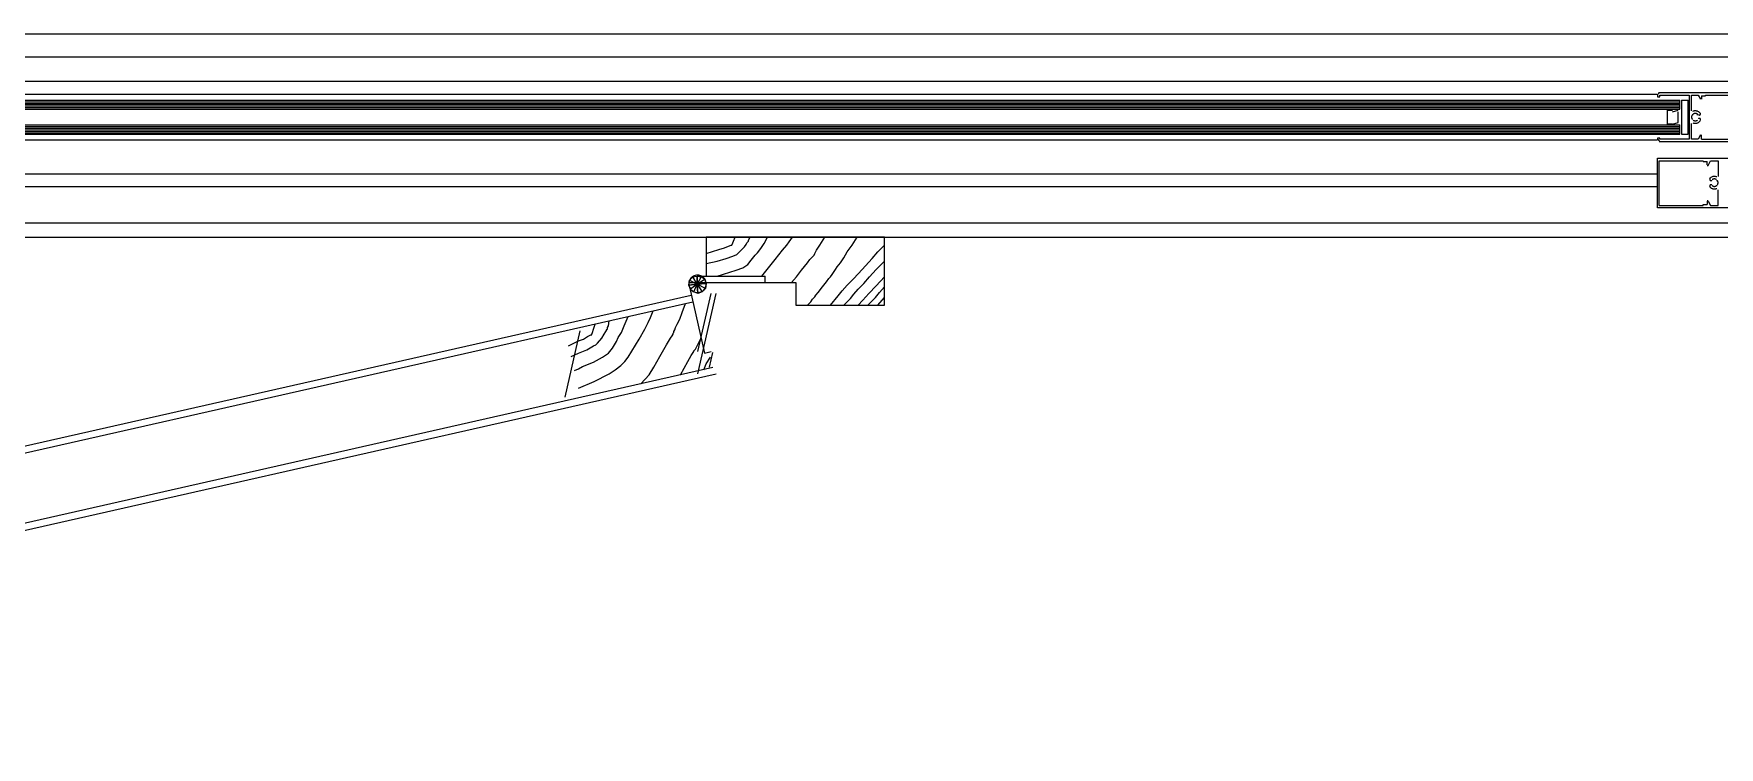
# Model space of a CAD drawing. Header units: millimetres. Extents: x 7649 to 34105, y 3983 to 25377.
# Drawn here: x 15087 to 16163, y 12593 to 13048 of the extents above; entities that cross this region are included whole.
import ezdxf

# ---------------------------------------------------------------- set-up
doc = ezdxf.new("R2010")
doc.units = ezdxf.units.MM

msp = doc.modelspace()

# ---------------------------------------------------------------- linework, layer by layer
at = {"layer": 'GEOMETRY', "color": 7}
for p, q in [((14366.69861, 13047.83889), (17941.74861, 13047.83889)), ((14368.81528, 13033.02222), (17939.10278, 13033.02222)), ((14377.28194, 13017.67639), (17931.16528, 13017.67639)), ((14423.84861, 13005.50556), (16137.81944, 13005.50556)), ((14423.84861, 13004.44722), (16137.81944, 13004.44722)), ((14423.84861, 13003.38889), (16137.81944, 13003.38889)), ((14423.84861, 13002.85972), (16137.81944, 13002.85972)), ((14438.13611, 13009.20972), (16123.53194, 13009.20972)), ((16123.53194, 13009.20972), (16123.53194, 13007.62222)), ((16123.53194, 13007.62222), (16125.11944, 13007.62222)), ((16124.06836, 13009.58198), (16124.06111, 13009.47431)), ((16124.08948, 13009.68526), (16124.06836, 13009.58198)), ((16124.12351, 13009.7832), (16124.08948, 13009.68526)), ((16124.16952, 13009.87486), (16124.12351, 13009.7832)), ((16124.22655, 13009.95928), (16124.16952, 13009.87486)), ((16124.29366, 13010.03551), (16124.22655, 13009.95928)), ((16124.36989, 13010.10262), (16124.29366, 13010.03551)), ((16124.45431, 13010.15965), (16124.36989, 13010.10262)), ((16124.54597, 13010.20566), (16124.45431, 13010.15965)), ((16124.64391, 13010.23969), (16124.54597, 13010.20566)), ((16124.59028, 13010.26806), (16183.32778, 13010.26806)), ((16124.74719, 13010.26081), (16124.64391, 13010.23969)), ((16124.85486, 13010.26806), (16124.74719, 13010.26081)), ((16125.11944, 13007.62222), (16125.11944, 13008.68056)), ((16125.11944, 13008.68056), (16143.64028, 13008.68056)), ((16137.81944, 12999.68472), (16137.81944, 13005.50556)), ((16138.87778, 13005.50556), (16138.87778, 12983.80972)), ((16138.87778, 13005.50556), (16143.11111, 13005.50556)), ((16143.11111, 12983.80972), (16143.11111, 13005.50556)), ((16143.64028, 13008.68056), (16143.64028, 12980.63472)), ((16145.22778, 12998.62639), (16145.22778, 13008.68056)), ((16145.22778, 13008.68056), (16149.46111, 13008.68056)), ((16149.46111, 13008.68056), (16151.04861, 13006.03472)), ((16151.57778, 13008.15139), (16151.57778, 13006.03472)), ((16151.57778, 13008.15139), (16154.22361, 13008.15139)), ((16154.22361, 13008.68056), (16182.26944, 13008.68056)), ((16154.22361, 13008.15139), (16154.22361, 13008.68056)), ((14423.84861, 13001.80139), (16137.81944, 13001.80139)), ((14423.84861, 13000.74306), (16137.81944, 13000.74306)), ((14423.84861, 12999.68472), (16137.81944, 12999.68472)), ((16129.88194, 12990.15972), (16129.88194, 12999.15556)), ((16129.88194, 12999.15556), (16133.05694, 12999.15556)), ((16133.05694, 12998.09722), (16136.76111, 12999.15556)), ((16136.76111, 12991.21806), (16136.76111, 12998.09722)), ((16145.24106, 12994.90675), (16145.22804, 12994.65764)), ((16145.22804, 12994.65764), (16145.24106, 12994.40853)), ((16145.28014, 12995.15369), (16145.24106, 12994.90675)), ((16145.24106, 12994.40853), (16145.28014, 12994.16158)), ((16145.34528, 12995.39632), (16145.28014, 12995.15369)), ((16145.28014, 12994.16158), (16145.34528, 12993.91896)), ((16145.43647, 12995.63247), (16145.34528, 12995.39632)), ((16145.34528, 12993.91896), (16145.43647, 12993.68281)), ((16145.55371, 12995.85997), (16145.43647, 12995.63247)), ((16145.43647, 12993.68281), (16145.55371, 12993.45531)), ((16145.697, 12996.07667), (16145.55371, 12995.85997)), ((16145.55371, 12993.45531), (16145.697, 12993.2386)), ((16145.75694, 12996.50972), (16145.75694, 12995.98056)), ((16146.13888, 12998.34458), (16146.01223, 12998.29153)), ((16146.26709, 12998.39313), (16146.13888, 12998.34458)), ((16146.4067, 12996.71296), (16146.18999, 12996.56967)), ((16146.18999, 12992.74561), (16146.4067, 12992.60232)), ((16146.39675, 12998.43716), (16146.26709, 12998.39313)), ((16146.52773, 12998.47664), (16146.39675, 12998.43716)), ((16146.6342, 12996.8302), (16146.4067, 12996.71296)), ((16146.4067, 12992.60232), (16146.6342, 12992.48508)), ((16146.65991, 12998.51156), (16146.52773, 12998.47664)), ((16146.87035, 12996.92139), (16146.6342, 12996.8302)), ((16146.6342, 12992.48508), (16146.87035, 12992.39389)), ((16146.79319, 12998.5419), (16146.65991, 12998.51156)), ((16146.92743, 12998.56763), (16146.79319, 12998.5419)), ((16147.11297, 12996.98652), (16146.87035, 12996.92139)), ((16146.87035, 12992.39389), (16147.11297, 12992.32876)), ((16147.06252, 12998.58872), (16146.92743, 12998.56763)), ((16147.19835, 12998.60517), (16147.06252, 12998.58872)), ((16147.35992, 12997.0256), (16147.11297, 12996.98652)), ((16147.11297, 12992.32876), (16147.35992, 12992.28967)), ((16147.33478, 12998.61694), (16147.19835, 12998.60517)), ((16147.47172, 12998.62402), (16147.33478, 12998.61694)), ((16147.60903, 12997.03863), (16147.35992, 12997.0256)), ((16147.35992, 12992.28967), (16147.60903, 12992.27665)), ((16147.60903, 12998.62639), (16147.47172, 12998.62402)), ((16147.90953, 12998.615), (16147.60903, 12998.62639)), ((16147.85814, 12997.0256), (16147.60903, 12997.03863)), ((16147.60903, 12992.27665), (16147.85814, 12992.28967)), ((16148.10508, 12996.98652), (16147.85814, 12997.0256)), ((16147.85814, 12992.28967), (16148.10508, 12992.32876)), ((16148.2062, 12998.58121), (16147.90953, 12998.615)), ((16148.34771, 12996.92139), (16148.10508, 12996.98652)), ((16148.10508, 12992.32876), (16148.34771, 12992.39389)), ((16148.49789, 12998.52554), (16148.2062, 12998.58121)), ((16148.58386, 12996.8302), (16148.34771, 12996.92139)), ((16148.34771, 12992.39389), (16148.58386, 12992.48508)), ((16148.7835, 12998.44854), (16148.49789, 12998.52554)), ((16148.81136, 12996.71296), (16148.58386, 12996.8302)), ((16148.58386, 12992.48508), (16148.81136, 12992.60232)), ((16149.06188, 12998.35077), (16148.7835, 12998.44854)), ((16149.02806, 12996.56967), (16148.81136, 12996.71296)), ((16148.81136, 12992.60232), (16149.02806, 12992.74561)), ((16148.93194, 12996.50972), (16148.93194, 12995.98056)), ((16149.33192, 12998.23274), (16149.06188, 12998.35077)), ((16149.59248, 12998.09502), (16149.33192, 12998.23274)), ((16149.84245, 12997.93814), (16149.59248, 12998.09502)), ((16149.68745, 12996.2193), (16149.76478, 12996.14978)), ((16149.72579, 12993.66197), (16149.68745, 12993.62514)), ((16149.7663, 12993.69594), (16149.72579, 12993.66197)), ((16149.76478, 12996.14978), (16149.84869, 12996.09215)), ((16149.80881, 12993.72698), (16149.7663, 12993.69594)), ((16149.85316, 12993.75502), (16149.80881, 12993.72698)), ((16150.08068, 12997.76263), (16149.84245, 12997.93814)), ((16149.84869, 12996.09215), (16149.93794, 12996.04644)), ((16149.89919, 12993.78001), (16149.85316, 12993.75502)), ((16149.94674, 12993.80188), (16149.89919, 12993.78001)), ((16149.93794, 12996.04644), (16150.03131, 12996.01271)), ((16149.99564, 12993.82056), (16149.94674, 12993.80188)), ((16150.04574, 12993.83598), (16149.99564, 12993.82056)), ((16150.03131, 12996.01271), (16150.12759, 12995.99099)), ((16150.09688, 12993.8481), (16150.04574, 12993.83598)), ((16150.30606, 12997.56906), (16150.08068, 12997.76263)), ((16150.09031, 12991.55995), (16150.41696, 12991.85282)), ((16150.14888, 12993.85683), (16150.09688, 12993.8481)), ((16150.12759, 12995.99099), (16150.22554, 12995.98133)), ((16150.2016, 12993.86211), (16150.14888, 12993.85683)), ((16150.25486, 12993.86389), (16150.2016, 12993.86211)), ((16150.22554, 12995.98133), (16150.32394, 12995.98377)), ((16150.33046, 12993.86029), (16150.25486, 12993.86389)), ((16150.51746, 12997.35795), (16150.30606, 12997.56906)), ((16150.32394, 12995.98377), (16150.42157, 12995.99836)), ((16150.40452, 12993.84968), (16150.33046, 12993.86029)), ((16150.47663, 12993.8323), (16150.40452, 12993.84968)), ((16150.41696, 12991.85282), (16150.71375, 12992.18544)), ((16150.42157, 12995.99836), (16150.5172, 12996.02513)), ((16150.54639, 12993.80842), (16150.47663, 12993.8323)), ((16150.5172, 12996.02513), (16150.60962, 12996.06413)), ((16150.71375, 12997.12984), (16150.51746, 12997.35795)), ((16150.61338, 12993.7783), (16150.54639, 12993.80842)), ((16150.60962, 12996.06413), (16150.69759, 12996.1154)), ((16150.67719, 12993.74219), (16150.61338, 12993.7783)), ((16150.7374, 12993.70035), (16150.67719, 12993.74219)), ((16150.69759, 12996.1154), (16150.77989, 12996.17899)), ((16150.7936, 12993.65305), (16150.7374, 12993.70035)), ((16150.77989, 12996.17899), (16150.85347, 12996.25295)), ((16150.84538, 12993.60053), (16150.7936, 12993.65305)), ((16150.89232, 12993.54306), (16150.84538, 12993.60053)), ((16150.85347, 12996.25295), (16150.91549, 12996.33397)), ((16150.93555, 12997.18277), (16150.87601, 12997.26833)), ((16150.87601, 12992.57611), (16150.92012, 12992.63731)), ((16150.93402, 12993.4809), (16150.89232, 12993.54306)), ((16150.91549, 12996.33397), (16150.96583, 12996.42086)), ((16150.92012, 12992.63731), (16150.95784, 12992.70172)), ((16150.97006, 12993.4143), (16150.93402, 12993.4809)), ((16150.98244, 12997.09225), (16150.93555, 12997.18277)), ((16150.95784, 12992.70172), (16150.9891, 12992.76885)), ((16150.96583, 12996.42086), (16151.0044, 12996.5124)), ((16150.99961, 12993.34482), (16150.97006, 12993.4143)), ((16151.0168, 12996.99798), (16150.98244, 12997.09225)), ((16150.9891, 12992.76885), (16151.01385, 12992.83821)), ((16151.02216, 12993.27362), (16150.99961, 12993.34482)), ((16151.0044, 12996.5124), (16151.03108, 12996.60741)), ((16151.01385, 12992.83821), (16151.03203, 12992.9093)), ((16151.03874, 12996.90116), (16151.0168, 12996.99798)), ((16151.03777, 12993.20122), (16151.02216, 12993.27362)), ((16151.03108, 12996.60741), (16151.04577, 12996.70467)), ((16151.03203, 12992.9093), (16151.04357, 12992.98164)), ((16151.0465, 12993.12809), (16151.03777, 12993.20122)), ((16151.04836, 12996.80299), (16151.03874, 12996.90116)), ((16151.04357, 12992.98164), (16151.04842, 12993.05474)), ((16151.04577, 12996.70467), (16151.04836, 12996.80299)), ((16151.04842, 12993.05474), (16151.0465, 12993.12809)), ((14423.84861, 12989.63056), (16137.81944, 12989.63056)), ((14423.84861, 12988.57222), (16137.81944, 12988.57222)), ((14423.84861, 12987.51389), (16137.81944, 12987.51389)), ((14423.84861, 12986.45556), (16137.81944, 12986.45556)), ((14423.84861, 12985.39722), (16137.81944, 12985.39722)), ((14423.84861, 12984.33889), (16137.81944, 12984.33889)), ((14423.84861, 12983.80972), (16137.81944, 12983.80972)), ((16125.11944, 12981.16389), (16123.53194, 12981.16389)), ((16123.53194, 12981.16389), (16123.53194, 12980.10556)), ((16125.11944, 12980.63472), (16125.11944, 12981.16389)), ((16133.05694, 12990.15972), (16129.88194, 12990.15972)), ((16133.05694, 12990.15972), (16136.76111, 12991.21806)), ((16137.81944, 12983.80972), (16137.81944, 12989.63056)), ((16138.87778, 12983.80972), (16143.11111, 12983.80972)), ((16145.22778, 12980.63472), (16145.22778, 12990.68889)), ((16146.01223, 12991.02375), (16146.42981, 12990.86751)), ((16146.42981, 12990.86751), (16146.85529, 12990.76041)), ((16146.85529, 12990.76041), (16147.28489, 12990.70152)), ((16147.28489, 12990.70152), (16147.71483, 12990.68988)), ((16147.71483, 12990.68988), (16148.14134, 12990.72457)), ((16148.14134, 12990.72457), (16148.56065, 12990.80464)), ((16148.56065, 12990.80464), (16148.96897, 12990.92916)), ((16148.96897, 12990.92916), (16149.36254, 12991.09717)), ((16149.36254, 12991.09717), (16149.73758, 12991.30775)), ((16151.04861, 12983.28056), (16149.46111, 12980.63472)), ((16149.73758, 12991.30775), (16150.09031, 12991.55995)), ((16151.57778, 12980.63472), (16151.57778, 12983.28056)), ((14438.13611, 12980.10556), (16123.53194, 12980.10556)), ((16124.06111, 12980.37014), (16124.06836, 12980.26247)), ((16124.06836, 12980.26247), (16124.08948, 12980.15919)), ((16124.08948, 12980.15919), (16124.12351, 12980.06124)), ((16124.12351, 12980.06124), (16124.16952, 12979.96959)), ((16124.16952, 12979.96959), (16124.22655, 12979.88517)), ((16124.22655, 12979.88517), (16124.29366, 12979.80893)), ((16124.29366, 12979.80893), (16124.36989, 12979.74183)), ((16124.36989, 12979.74183), (16124.45431, 12979.6848)), ((16124.45431, 12979.6848), (16124.54597, 12979.63879)), ((16124.54597, 12979.63879), (16124.64391, 12979.60475)), ((16124.59028, 12979.04722), (16183.32778, 12979.04722)), ((16124.64391, 12979.60475), (16124.74719, 12979.58364)), ((16124.74719, 12979.58364), (16124.85486, 12979.57639)), ((16143.64028, 12980.63472), (16125.11944, 12980.63472)), ((16149.46111, 12980.63472), (16145.22778, 12980.63472)), ((16151.57778, 12980.63472), (16154.22361, 12980.63472)), ((16154.22361, 12980.63472), (16182.26944, 12980.63472)), ((16123.53194, 12936.71389), (16123.53194, 12968.46389)), ((16123.53194, 12968.46389), (16182.26944, 12968.46389)), ((16124.59028, 12938.30139), (16124.59028, 12966.87639)), ((16124.59028, 12966.87639), (16152.63611, 12966.87639)), ((16152.63611, 12966.34722), (16152.63611, 12966.87639)), ((16152.63611, 12966.34722), (16155.28194, 12966.34722)), ((16155.28194, 12964.23056), (16155.28194, 12966.34722)), ((16155.28194, 12963.70139), (16155.81111, 12963.70139)), ((16155.81111, 12963.70139), (16157.39861, 12966.87639)), ((16157.39861, 12966.87639), (16162.16111, 12966.87639)), ((16162.16111, 12966.87639), (16162.16111, 12956.82222)), ((14377.28194, 12958.40972), (16123.53194, 12958.40972)), ((14377.28194, 12950.47222), (16123.53194, 12950.47222)), ((16156.97193, 12955.65829), (16156.67514, 12955.32568)), ((16156.67514, 12950.38127), (16156.87143, 12950.15317)), ((16156.87448, 12955.05864), (16156.86964, 12954.98554)), ((16156.86964, 12954.98554), (16156.87155, 12954.91219)), ((16156.87229, 12950.80644), (16156.8697, 12950.70812)), ((16156.8697, 12950.70812), (16156.87932, 12950.60995)), ((16156.87143, 12950.15317), (16157.08283, 12949.94206)), ((16156.87155, 12954.91219), (16156.88028, 12954.83906)), ((16156.88697, 12950.9037), (16156.87229, 12950.80644)), ((16156.88602, 12955.13098), (16156.87448, 12955.05864)), ((16156.87932, 12950.60995), (16156.90126, 12950.51313)), ((16156.88028, 12954.83906), (16156.89589, 12954.76665)), ((16156.9042, 12955.20207), (16156.88602, 12955.13098)), ((16156.91366, 12950.99871), (16156.88697, 12950.9037)), ((16156.89589, 12954.76665), (16156.91844, 12954.69546)), ((16156.90126, 12950.51313), (16156.93562, 12950.41886)), ((16156.92895, 12955.27143), (16156.9042, 12955.20207)), ((16156.95222, 12951.09026), (16156.91366, 12950.99871)), ((16156.91844, 12954.69546), (16156.94799, 12954.62597)), ((16156.96022, 12955.33856), (16156.92895, 12955.27143)), ((16156.93562, 12950.41886), (16156.98251, 12950.32834)), ((16156.94799, 12954.62597), (16156.98403, 12954.55938)), ((16157.00257, 12951.17714), (16156.95222, 12951.09026)), ((16156.99793, 12955.40297), (16156.96022, 12955.33856)), ((16157.29858, 12955.95117), (16156.97193, 12955.65829)), ((16156.98251, 12950.32834), (16157.04204, 12950.24278)), ((16156.98403, 12954.55938), (16157.02573, 12954.49721)), ((16157.04204, 12955.46416), (16156.99793, 12955.40297)), ((16157.06458, 12951.25816), (16157.00257, 12951.17714)), ((16157.02573, 12954.49721), (16157.07268, 12954.43975)), ((16157.13816, 12951.33212), (16157.06458, 12951.25816)), ((16157.07268, 12954.43975), (16157.12446, 12954.38723)), ((16157.08283, 12949.94206), (16157.30821, 12949.74848)), ((16157.12446, 12954.38723), (16157.18066, 12954.33992)), ((16157.22047, 12951.39571), (16157.13816, 12951.33212)), ((16157.18066, 12954.33992), (16157.24087, 12954.29809)), ((16157.30844, 12951.44698), (16157.22047, 12951.39571)), ((16157.24087, 12954.29809), (16157.30468, 12954.26198)), ((16157.65131, 12956.20336), (16157.29858, 12955.95117)), ((16157.30468, 12954.26198), (16157.37166, 12954.23186)), ((16157.30821, 12949.74848), (16157.54644, 12949.57298)), ((16157.40086, 12951.48598), (16157.30844, 12951.44698)), ((16157.37166, 12954.23186), (16157.44142, 12954.20798)), ((16157.49649, 12951.51275), (16157.40086, 12951.48598)), ((16157.44142, 12954.20798), (16157.51354, 12954.1906)), ((16157.59412, 12951.52734), (16157.49649, 12951.51275)), ((16157.51354, 12954.1906), (16157.5876, 12954.17998)), ((16157.54644, 12949.57298), (16157.79641, 12949.41609)), ((16157.5876, 12954.17998), (16157.66319, 12954.17639)), ((16157.69252, 12951.52978), (16157.59412, 12951.52734)), ((16158.02635, 12956.41394), (16157.65131, 12956.20336)), ((16157.66319, 12954.17639), (16157.71646, 12954.17817)), ((16157.79047, 12951.52012), (16157.69252, 12951.52978)), ((16157.71646, 12954.17817), (16157.76917, 12954.18345)), ((16157.76917, 12954.18345), (16157.82118, 12954.19218)), ((16157.88674, 12951.4984), (16157.79047, 12951.52012)), ((16157.79641, 12949.41609), (16158.05697, 12949.27837)), ((16157.82118, 12954.19218), (16157.87231, 12954.20429)), ((16157.87231, 12954.20429), (16157.92241, 12954.21972)), ((16157.98012, 12951.46467), (16157.88674, 12951.4984)), ((16157.92241, 12954.21972), (16157.97132, 12954.2384)), ((16157.97132, 12954.2384), (16158.01886, 12954.26027)), ((16158.06937, 12951.41896), (16157.98012, 12951.46467)), ((16158.01886, 12954.26027), (16158.06489, 12954.28525)), ((16158.41992, 12956.58195), (16158.02635, 12956.41394)), ((16158.05697, 12949.27837), (16158.32701, 12949.16035)), ((16158.06489, 12954.28525), (16158.10924, 12954.3133)), ((16158.15327, 12951.36133), (16158.06937, 12951.41896)), ((16158.10924, 12954.3133), (16158.15175, 12954.34434)), ((16158.15175, 12954.34434), (16158.19226, 12954.3783)), ((16158.2306, 12951.29181), (16158.15327, 12951.36133)), ((16158.19226, 12954.3783), (16158.2306, 12954.41513)), ((16158.32701, 12949.16035), (16158.60539, 12949.06257)), ((16158.57753, 12954.90879), (16158.36083, 12954.7655)), ((16158.36083, 12950.94144), (16158.57753, 12950.79815)), ((16158.82824, 12956.70647), (16158.41992, 12956.58195)), ((16158.80503, 12955.02603), (16158.57753, 12954.90879)), ((16158.57753, 12950.79815), (16158.80503, 12950.68091)), ((16158.60539, 12949.06257), (16158.89099, 12948.98557)), ((16159.04118, 12955.11722), (16158.80503, 12955.02603)), ((16158.80503, 12950.68091), (16159.04118, 12950.58972)), ((16159.24755, 12956.78654), (16158.82824, 12956.70647)), ((16158.89099, 12948.98557), (16159.18269, 12948.92991)), ((16159.28381, 12955.18236), (16159.04118, 12955.11722)), ((16159.04118, 12950.58972), (16159.28381, 12950.52459)), ((16159.18269, 12948.92991), (16159.47936, 12948.89611)), ((16159.67406, 12956.82123), (16159.24755, 12956.78654)), ((16159.53075, 12955.22144), (16159.28381, 12955.18236)), ((16159.28381, 12950.52459), (16159.53075, 12950.48551)), ((16159.47936, 12948.89611), (16159.77986, 12948.88472)), ((16159.77986, 12955.23446), (16159.53075, 12955.22144)), ((16159.53075, 12950.48551), (16159.77986, 12950.47248)), ((16160.104, 12956.80959), (16159.67406, 12956.82123)), ((16160.02897, 12955.22144), (16159.77986, 12955.23446)), ((16159.77986, 12950.47248), (16160.02897, 12950.48551)), ((16159.77986, 12948.88472), (16159.91717, 12948.88709)), ((16159.91717, 12948.88709), (16160.0541, 12948.89417)), ((16160.27592, 12955.18236), (16160.02897, 12955.22144)), ((16160.02897, 12950.48551), (16160.27592, 12950.52459)), ((16160.0541, 12948.89417), (16160.19054, 12948.90594)), ((16160.5336, 12956.7507), (16160.104, 12956.80959)), ((16160.19054, 12948.90594), (16160.32637, 12948.92239)), ((16160.51854, 12955.11722), (16160.27592, 12955.18236)), ((16160.27592, 12950.52459), (16160.51854, 12950.58972)), ((16160.32637, 12948.92239), (16160.46146, 12948.94349)), ((16160.46146, 12948.94349), (16160.5957, 12948.96921)), ((16160.75469, 12955.02603), (16160.51854, 12955.11722)), ((16160.51854, 12950.58972), (16160.75469, 12950.68091)), ((16160.95908, 12956.6436), (16160.5336, 12956.7507)), ((16160.5957, 12948.96921), (16160.72898, 12948.99955)), ((16160.72898, 12948.99955), (16160.86116, 12949.03447)), ((16160.98219, 12954.90879), (16160.75469, 12955.02603)), ((16160.75469, 12950.68091), (16160.98219, 12950.79815)), ((16160.86116, 12949.03447), (16160.99214, 12949.07395)), ((16161.37666, 12956.48736), (16160.95908, 12956.6436)), ((16161.1989, 12954.7655), (16160.98219, 12954.90879)), ((16160.98219, 12950.79815), (16161.1989, 12950.94144)), ((16160.99214, 12949.07395), (16161.1218, 12949.11798)), ((16161.10278, 12954.17639), (16161.63194, 12954.17639)), ((16161.10278, 12951.00139), (16161.63194, 12951.00139)), ((16161.1218, 12949.11798), (16161.25001, 12949.16653)), ((16161.25001, 12949.16653), (16161.37666, 12949.21958)), ((16161.83518, 12954.0558), (16161.69189, 12954.27251)), ((16161.69189, 12951.43444), (16161.83518, 12951.65114)), ((16161.95242, 12953.8283), (16161.83518, 12954.0558)), ((16161.83518, 12951.65114), (16161.95242, 12951.87864)), ((16162.04361, 12953.59215), (16161.95242, 12953.8283)), ((16161.95242, 12951.87864), (16162.04361, 12952.11479)), ((16162.10874, 12953.34953), (16162.04361, 12953.59215)), ((16162.04361, 12952.11479), (16162.10874, 12952.35742)), ((16162.14783, 12953.10258), (16162.10874, 12953.34953)), ((16162.10874, 12952.35742), (16162.14783, 12952.60436)), ((16162.16085, 12952.85347), (16162.14783, 12953.10258)), ((16162.14783, 12952.60436), (16162.16085, 12952.85347)), ((16124.59028, 12938.30139), (16152.63611, 12938.30139)), ((16152.63611, 12938.30139), (16152.63611, 12938.83056)), ((16152.63611, 12938.83056), (16155.28194, 12938.83056)), ((16155.28194, 12941.47639), (16155.81111, 12941.47639)), ((16155.28194, 12940.94722), (16155.28194, 12938.83056)), ((16155.81111, 12940.94722), (16157.39861, 12938.30139)), ((16157.39861, 12938.30139), (16162.16111, 12938.30139)), ((16162.16111, 12938.30139), (16162.16111, 12948.35556)), ((16182.26944, 12936.71389), (16123.53194, 12936.71389)), ((14366.69861, 12918.19306), (17941.74861, 12918.19306)), ((14377.28194, 12927.18889), (17931.16528, 12927.18889)), ((15630.34861, 12918.19306), (15516.57778, 12918.19306)), ((15516.57778, 12918.19306), (15516.57778, 12893.32222)), ((15534.04028, 12915.54722), (15535.09861, 12918.19306)), ((15543.56528, 12916.07639), (15544.62361, 12918.19306)), ((15553.61944, 12913.95972), (15555.73611, 12918.19306)), ((15569.49444, 12915.01806), (15571.61111, 12918.19306)), ((15589.07361, 12912.90139), (15592.24861, 12918.19306)), ((15609.71111, 12912.90139), (15612.88611, 12918.19306)), ((15630.34861, 12874.80139), (15630.34861, 12918.19306)), ((15516.57778, 12907.60972), (15524.51528, 12910.25556)), ((15524.51528, 12910.25556), (15528.21944, 12911.31389)), ((15528.21944, 12911.31389), (15530.86528, 12912.37222)), ((15529.27778, 12904.43472), (15533.51111, 12906.02222)), ((15530.86528, 12912.37222), (15532.45278, 12912.90139)), ((15532.45278, 12912.90139), (15532.98194, 12912.90139)), ((15532.98194, 12912.90139), (15533.51111, 12914.48889)), ((15533.51111, 12914.48889), (15534.04028, 12915.54722)), ((15533.51111, 12906.02222), (15536.15694, 12907.08056)), ((15536.15694, 12907.08056), (15538.80278, 12909.72639)), ((15538.80278, 12909.72639), (15540.91944, 12911.84306)), ((15540.91944, 12911.84306), (15541.97778, 12913.43056)), ((15541.97778, 12913.43056), (15542.50694, 12914.48889)), ((15542.50694, 12914.48889), (15543.03611, 12915.01806)), ((15543.03611, 12915.01806), (15543.56528, 12915.54722)), ((15543.56528, 12915.54722), (15543.56528, 12916.07639)), ((15545.15278, 12903.37639), (15547.79861, 12906.55139)), ((15547.79861, 12906.55139), (15549.38611, 12908.13889)), ((15549.38611, 12908.13889), (15551.50278, 12910.78472)), ((15551.50278, 12910.78472), (15553.61944, 12913.95972)), ((15560.49861, 12903.90556), (15565.26111, 12909.72639)), ((15565.26111, 12909.72639), (15567.90694, 12912.90139)), ((15567.90694, 12912.90139), (15569.49444, 12915.01806)), ((15584.31111, 12905.49306), (15584.84028, 12906.02222)), ((15584.84028, 12906.02222), (15585.36944, 12906.55139)), ((15585.36944, 12906.55139), (15585.89861, 12907.60972)), ((15585.89861, 12907.60972), (15586.95694, 12909.72639)), ((15586.95694, 12909.72639), (15589.07361, 12912.90139)), ((15604.41944, 12904.96389), (15606.53611, 12908.66806)), ((15606.53611, 12908.66806), (15609.71111, 12912.90139)), ((15622.41111, 12904.43472), (15626.11528, 12908.66806)), ((15626.11528, 12908.66806), (15630.34861, 12912.90139)), ((15516.57778, 12901.25972), (15523.45694, 12902.84722)), ((15523.45694, 12902.84722), (15529.27778, 12904.43472)), ((15523.45694, 12893.32222), (15535.62778, 12897.02639)), ((15535.62778, 12897.02639), (15539.86111, 12898.61389)), ((15539.86111, 12898.61389), (15543.03611, 12900.73056)), ((15543.03611, 12900.73056), (15545.15278, 12903.37639)), ((15552.03194, 12893.32222), (15560.49861, 12903.90556)), ((15574.25694, 12892.79306), (15577.43194, 12897.02639)), ((15577.43194, 12897.02639), (15581.13611, 12901.78889)), ((15581.13611, 12901.78889), (15582.72361, 12903.90556)), ((15582.72361, 12903.90556), (15583.78194, 12904.96389)), ((15583.78194, 12904.96389), (15584.31111, 12905.49306)), ((15597.01111, 12894.38056), (15599.12778, 12897.55556)), ((15599.12778, 12897.55556), (15600.18611, 12899.14306)), ((15600.18611, 12899.14306), (15602.30278, 12901.78889)), ((15602.30278, 12901.78889), (15604.41944, 12904.96389)), ((15610.76944, 12891.73472), (15616.06111, 12897.55556)), ((15616.06111, 12897.55556), (15622.41111, 12904.43472)), ((15620.82361, 12892.79306), (15625.05694, 12897.55556)), ((15625.05694, 12897.55556), (15630.34861, 12902.84722)), ((15505.46528, 12887.50139), (15505.99444, 12890.67639)), ((15505.46528, 12889.08889), (15554.14861, 12889.08889)), ((15505.516, 12889.04907), (15505.46528, 12888.29514)), ((15505.46528, 12888.29514), (15505.516, 12887.54121)), ((15505.46528, 12887.50139), (15510.75694, 12888.03056)), ((15510.75694, 12888.03056), (15505.46528, 12887.50139)), ((15506.52361, 12884.85556), (15505.46528, 12887.50139)), ((15505.66376, 12889.77218), (15505.516, 12889.04907)), ((15505.516, 12887.54121), (15505.66376, 12886.8181)), ((15505.90193, 12890.45785), (15505.66376, 12889.77218)), ((15505.66376, 12886.8181), (15505.90193, 12886.13243)), ((15506.22389, 12891.09945), (15505.90193, 12890.45785)), ((15505.90193, 12886.13243), (15506.22389, 12885.49083)), ((15508.11111, 12892.79306), (15505.99444, 12890.67639)), ((15505.99444, 12890.67639), (15510.75694, 12888.03056)), ((15505.99444, 12890.67639), (15510.75694, 12888.03056)), ((15505.99444, 12886.44306), (15515.51944, 12844.10972)), ((15506.62302, 12891.69036), (15506.22389, 12891.09945)), ((15506.22389, 12885.49083), (15506.62302, 12884.89992)), ((15510.75694, 12888.03056), (15506.52361, 12884.85556)), ((15510.75694, 12888.03056), (15506.52361, 12884.85556)), ((15506.52361, 12884.85556), (15508.64028, 12883.26806)), ((15507.0927, 12892.22397), (15506.62302, 12891.69036)), ((15506.62302, 12884.89992), (15507.0927, 12884.36631)), ((15507.62631, 12892.69365), (15507.0927, 12892.22397)), ((15507.0927, 12884.36631), (15507.62631, 12883.89663)), ((15508.21722, 12893.09278), (15507.62631, 12892.69365)), ((15508.11111, 12892.79306), (15510.75694, 12893.32222)), ((15510.75694, 12888.03056), (15508.11111, 12892.79306)), ((15510.75694, 12888.03056), (15508.11111, 12892.79306)), ((15508.85882, 12893.41474), (15508.21722, 12893.09278)), ((15508.64028, 12883.26806), (15510.75694, 12888.03056)), ((15508.64028, 12883.26806), (15510.75694, 12888.03056)), ((15509.54449, 12893.65291), (15508.85882, 12893.41474)), ((15510.2676, 12893.80067), (15509.54449, 12893.65291)), ((15511.02153, 12893.85139), (15510.2676, 12893.80067)), ((15510.75694, 12893.32222), (15510.75694, 12888.03056)), ((15510.75694, 12893.32222), (15513.40278, 12892.79306)), ((15510.75694, 12888.03056), (15510.75694, 12893.32222)), ((15510.75694, 12893.32222), (15554.14861, 12893.32222)), ((15513.40278, 12892.79306), (15510.75694, 12888.03056)), ((15513.40278, 12892.79306), (15510.75694, 12888.03056)), ((15510.75694, 12888.03056), (15515.51944, 12891.20556)), ((15510.75694, 12888.03056), (15515.51944, 12891.20556)), ((15516.57778, 12888.55972), (15510.75694, 12888.03056)), ((15510.75694, 12888.03056), (15516.57778, 12888.55972)), ((15510.75694, 12888.03056), (15511.28611, 12882.20972)), ((15516.04861, 12885.38472), (15510.75694, 12888.03056)), ((15516.04861, 12885.38472), (15510.75694, 12888.03056)), ((15510.75694, 12888.03056), (15513.93194, 12883.26806)), ((15510.75694, 12888.03056), (15513.93194, 12883.26806)), ((15511.28611, 12882.20972), (15510.75694, 12888.03056)), ((15511.77546, 12893.80067), (15511.02153, 12893.85139)), ((15512.49857, 12893.65291), (15511.77546, 12893.80067)), ((15513.18424, 12893.41474), (15512.49857, 12893.65291)), ((15513.82584, 12893.09278), (15513.18424, 12893.41474)), ((15515.51944, 12891.20556), (15513.40278, 12892.79306)), ((15514.41675, 12892.69365), (15513.82584, 12893.09278)), ((15513.93194, 12883.26806), (15516.04861, 12885.38472)), ((15514.95036, 12892.22397), (15514.41675, 12892.69365)), ((15514.41675, 12883.89663), (15514.95036, 12884.36631)), ((15515.42004, 12891.69036), (15514.95036, 12892.22397)), ((15514.95036, 12884.36631), (15515.42004, 12884.89992)), ((15515.81917, 12891.09945), (15515.42004, 12891.69036)), ((15515.42004, 12884.89992), (15515.81917, 12885.49083)), ((15515.51944, 12891.20556), (15516.57778, 12888.55972)), ((15516.14113, 12890.45785), (15515.81917, 12891.09945)), ((15515.81917, 12885.49083), (15516.14113, 12886.13243)), ((15516.57778, 12888.55972), (15516.04861, 12885.38472)), ((15516.3793, 12889.77218), (15516.14113, 12890.45785)), ((15516.14113, 12886.13243), (15516.3793, 12886.8181)), ((15516.52705, 12889.04907), (15516.3793, 12889.77218)), ((15516.3793, 12886.8181), (15516.52705, 12887.54121)), ((15516.57778, 12888.29514), (15516.52705, 12889.04907)), ((15516.52705, 12887.54121), (15516.57778, 12888.29514)), ((15554.14861, 12889.08889), (15554.14861, 12893.32222)), ((15554.14861, 12889.08889), (15573.72778, 12889.08889)), ((15571.08194, 12889.08889), (15574.25694, 12892.79306)), ((15573.72778, 12889.08889), (15573.72778, 12874.80139)), ((15588.01528, 12882.73889), (15590.66111, 12886.44306)), ((15590.66111, 12886.44306), (15593.30694, 12889.61806)), ((15593.30694, 12889.61806), (15594.89444, 12891.73472)), ((15594.89444, 12891.73472), (15595.42361, 12892.26389)), ((15595.42361, 12892.26389), (15595.95278, 12892.79306)), ((15595.95278, 12892.79306), (15597.01111, 12894.38056)), ((15603.36111, 12883.79722), (15606.53611, 12887.50139)), ((15606.53611, 12887.50139), (15610.76944, 12891.73472)), ((15610.76944, 12881.68056), (15613.41528, 12884.85556)), ((15613.41528, 12884.85556), (15617.11944, 12888.55972)), ((15617.11944, 12888.55972), (15620.82361, 12892.79306)), ((15620.29444, 12882.20972), (15625.05694, 12886.97222)), ((15625.05694, 12886.97222), (15630.34861, 12892.79306)), ((15627.17361, 12882.73889), (15630.34861, 12886.44306)), ((14458.24444, 12644.08472), (15507.05278, 12881.15139)), ((14460.36111, 12639.85139), (15508.11111, 12876.91806)), ((15501.23194, 12870.03889), (15503.34861, 12875.85972)), ((15507.62631, 12883.89663), (15508.21722, 12883.4975)), ((15508.21722, 12883.4975), (15508.85882, 12883.17554)), ((15511.28611, 12882.20972), (15508.64028, 12883.26806)), ((15508.85882, 12883.17554), (15509.54449, 12882.93737)), ((15509.54449, 12882.93737), (15510.2676, 12882.78961)), ((15510.2676, 12882.78961), (15511.02153, 12882.73889)), ((15511.02153, 12882.73889), (15511.77546, 12882.78961)), ((15513.93194, 12883.26806), (15511.28611, 12882.20972)), ((15511.28611, 12845.16806), (15519.75278, 12882.20972)), ((15511.28611, 12830.88056), (15522.92778, 12882.20972)), ((15511.77546, 12882.78961), (15512.49857, 12882.93737)), ((15512.49857, 12882.93737), (15513.18424, 12883.17554)), ((15513.18424, 12883.17554), (15513.82584, 12883.4975)), ((15513.82584, 12883.4975), (15514.41675, 12883.89663)), ((15573.72778, 12874.80139), (15630.34861, 12874.80139)), ((15581.13611, 12874.80139), (15583.25278, 12876.91806)), ((15583.25278, 12876.91806), (15584.31111, 12878.50556)), ((15584.31111, 12878.50556), (15584.84028, 12879.03472)), ((15584.84028, 12879.03472), (15585.36944, 12879.56389)), ((15585.36944, 12879.56389), (15585.89861, 12880.09306)), ((15585.89861, 12880.09306), (15586.42778, 12881.15139)), ((15586.42778, 12881.15139), (15588.01528, 12882.73889)), ((15595.95278, 12874.80139), (15600.71528, 12880.62222)), ((15600.71528, 12880.62222), (15603.36111, 12883.79722)), ((15604.41944, 12874.80139), (15608.65278, 12879.03472)), ((15608.65278, 12879.03472), (15610.76944, 12881.68056)), ((15613.41528, 12874.80139), (15616.59028, 12877.97639)), ((15616.59028, 12877.97639), (15620.29444, 12882.20972)), ((15619.76528, 12874.80139), (15624.52778, 12879.56389)), ((15624.52778, 12879.56389), (15627.17361, 12882.73889)), ((15626.11528, 12874.80139), (15630.34861, 12879.56389)), ((15454.13611, 12861.57222), (15454.66528, 12864.74722)), ((15464.19028, 12861.57222), (15466.83611, 12867.39306)), ((15477.41944, 12859.45556), (15479.53611, 12863.68889)), ((15479.53611, 12863.68889), (15481.12361, 12866.86389)), ((15481.12361, 12866.86389), (15482.71111, 12871.09722)), ((15498.05694, 12862.63056), (15499.64444, 12865.80556)), ((15499.64444, 12865.80556), (15501.23194, 12870.03889)), ((15426.61944, 12816.06389), (15436.14444, 12858.39722)), ((15428.73611, 12848.87222), (15435.08611, 12852.04722)), ((15435.08611, 12852.04722), (15438.26111, 12853.10556)), ((15438.26111, 12853.10556), (15440.90694, 12854.69306)), ((15440.90694, 12854.69306), (15443.02361, 12855.75139)), ((15443.02361, 12855.75139), (15443.55278, 12855.75139)), ((15443.55278, 12856.28056), (15444.08194, 12857.33889)), ((15443.55278, 12855.75139), (15443.55278, 12856.28056)), ((15444.08194, 12857.33889), (15444.61111, 12859.45556)), ((15444.61111, 12859.45556), (15445.66944, 12862.63056)), ((15447.25694, 12850.45972), (15449.90278, 12853.63472)), ((15449.90278, 12853.63472), (15451.49028, 12856.28056)), ((15451.49028, 12856.28056), (15452.54861, 12857.86806)), ((15452.54861, 12857.86806), (15453.07778, 12858.92639)), ((15453.07778, 12858.92639), (15453.07778, 12859.45556)), ((15453.07778, 12859.45556), (15453.60694, 12859.45556)), ((15453.60694, 12860.51389), (15454.13611, 12861.57222)), ((15453.60694, 12859.45556), (15453.60694, 12860.51389)), ((15459.42778, 12851.51806), (15460.48611, 12854.16389)), ((15460.48611, 12854.16389), (15462.60278, 12857.33889)), ((15462.60278, 12857.33889), (15464.19028, 12861.57222)), ((15466.83611, 12841.46389), (15473.71528, 12853.10556)), ((15473.71528, 12853.10556), (15477.41944, 12859.45556)), ((15491.17778, 12849.40139), (15493.82361, 12853.63472)), ((15493.82361, 12853.63472), (15494.88194, 12855.22222)), ((15494.88194, 12855.22222), (15495.41111, 12856.28056)), ((15495.41111, 12856.80972), (15495.94028, 12857.33889)), ((15495.41111, 12856.28056), (15495.41111, 12856.80972)), ((15495.94028, 12857.86806), (15496.46944, 12858.92639)), ((15495.94028, 12857.33889), (15495.94028, 12857.86806)), ((15496.46944, 12858.92639), (15496.99861, 12860.51389)), ((15496.99861, 12860.51389), (15498.05694, 12862.63056)), ((15511.81528, 12850.98889), (15513.40278, 12853.63472)), ((15430.32361, 12841.99306), (15435.08611, 12844.10972)), ((15435.08611, 12844.10972), (15440.37778, 12846.22639)), ((15440.37778, 12846.22639), (15444.61111, 12848.87222)), ((15444.61111, 12848.87222), (15446.19861, 12849.40139)), ((15444.61111, 12838.28889), (15450.43194, 12841.46389)), ((15446.19861, 12849.40139), (15447.25694, 12850.45972)), ((15450.43194, 12841.46389), (15454.13611, 12844.10972)), ((15454.13611, 12844.10972), (15456.78194, 12847.28472)), ((15456.78194, 12847.28472), (15459.42778, 12851.51806)), ((15464.71944, 12838.81806), (15466.83611, 12841.46389)), ((15483.24028, 12835.11389), (15486.94444, 12841.99306)), ((15486.94444, 12841.99306), (15491.17778, 12849.40139)), ((15504.93611, 12838.81806), (15507.05278, 12842.52222)), ((15507.05278, 12842.52222), (15508.64028, 12845.16806)), ((15508.64028, 12845.69722), (15509.69861, 12846.75556)), ((15508.64028, 12845.16806), (15508.64028, 12845.69722)), ((15509.69861, 12846.75556), (15510.75694, 12848.87222)), ((15510.75694, 12848.87222), (15511.81528, 12850.98889)), ((15515.51944, 12844.10972), (15519.75278, 12845.16806)), ((15516.57778, 12837.23056), (15519.22361, 12841.46389)), ((15518.69444, 12835.11389), (15520.81111, 12844.63889)), ((14469.88611, 12597.51806), (15520.81111, 12835.11389)), ((14469.88611, 12592.75556), (15522.92778, 12830.88056)), ((15432.44028, 12832.99722), (15435.08611, 12834.05556)), ((15435.08611, 12834.05556), (15437.73194, 12835.64306)), ((15437.73194, 12835.64306), (15444.61111, 12838.28889)), ((15445.14028, 12826.11806), (15454.66528, 12830.88056)), ((15454.66528, 12830.88056), (15458.36944, 12833.52639)), ((15458.36944, 12833.52639), (15462.07361, 12836.17222)), ((15462.07361, 12836.17222), (15464.71944, 12838.81806)), ((15480.06528, 12830.35139), (15483.24028, 12835.11389)), ((15500.17361, 12830.35139), (15504.93611, 12838.81806)), ((15514.99028, 12833.52639), (15516.57778, 12837.23056)), ((15435.08611, 12821.88472), (15445.14028, 12826.11806)), ((15474.77361, 12824.53056), (15480.06528, 12830.35139))]:
    msp.add_line(p, q, dxfattribs=at)

doc.saveas('drawing.dxf')
